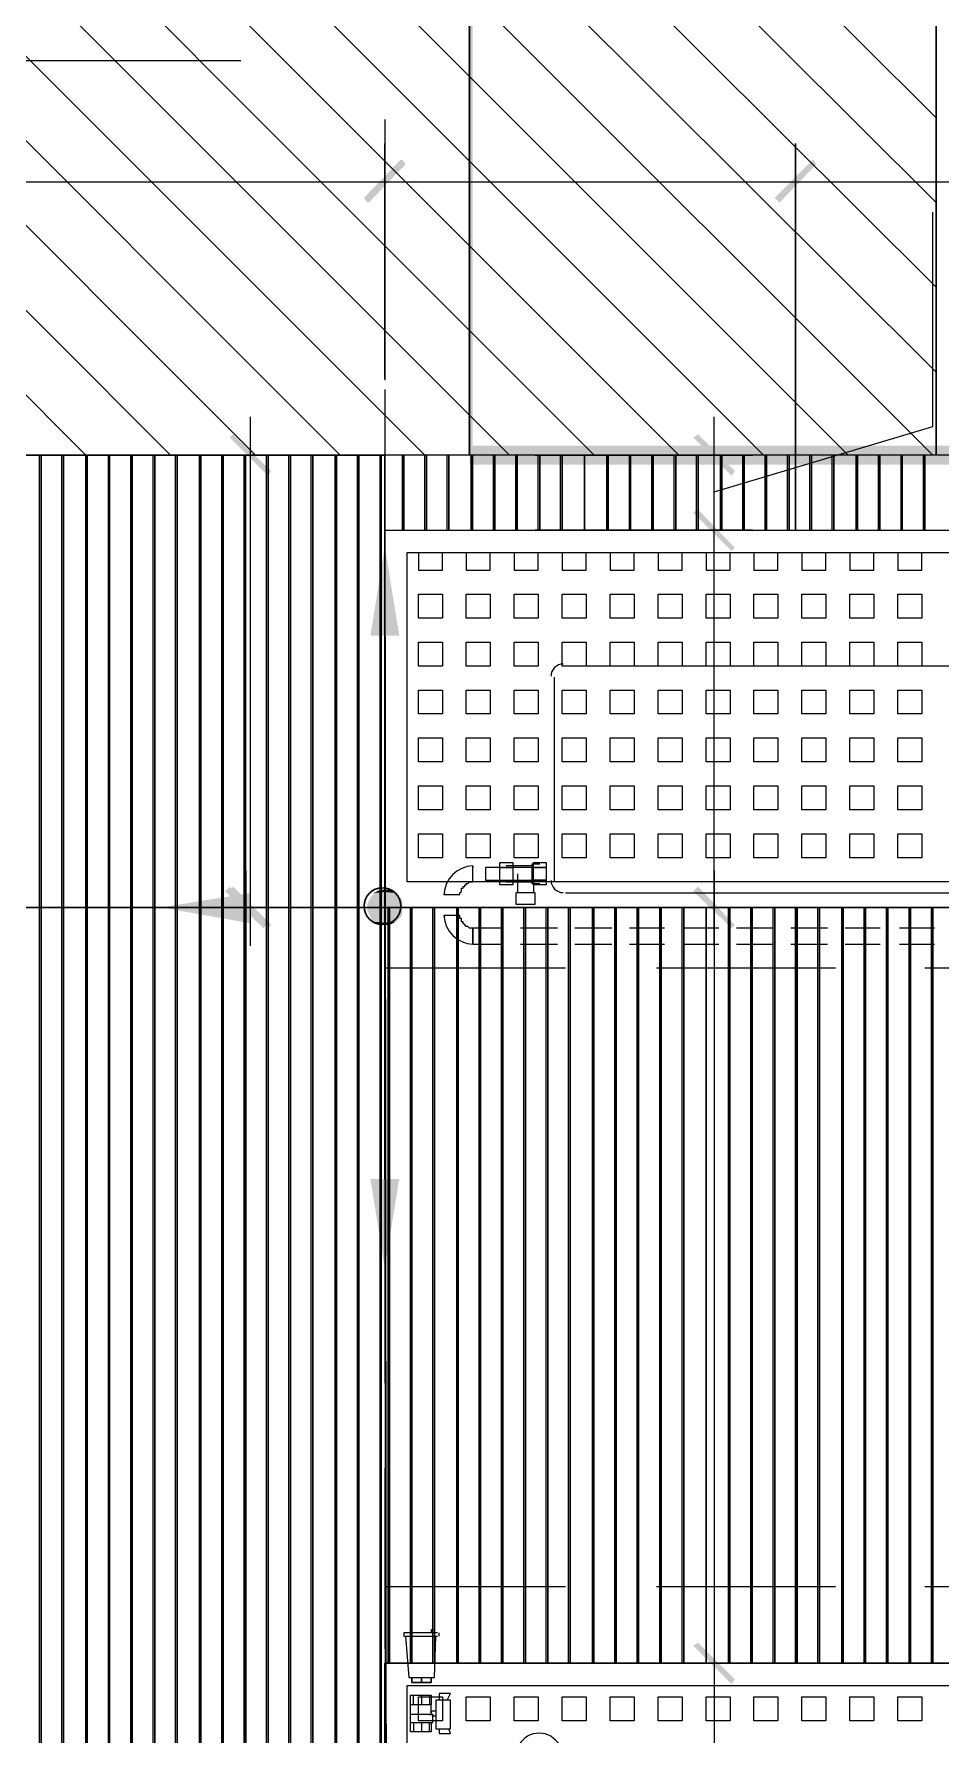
# Model space of a CAD drawing. Header units: millimetres. Extents: x -356862 to 418287, y 0 to 839748.
# Drawn here: x 320685 to 321886, y 778273 to 780526 of the extents above; entities that cross this region are included whole.
import ezdxf

# ---------------------------------------------------------------- set-up
doc = ezdxf.new("R2010")
doc.units = ezdxf.units.MM
doc.layers.add('PDF _Геометрия', color=7, linetype='Continuous', true_color=0xbababa)
doc.layers.add('PDF _Сплошная заливка', color=7, linetype='Continuous', true_color=0xf50000)

msp = doc.modelspace()

# ---------------------------------------------------------------- linework, layer by layer
at = {"layer": 'PDF _Геометрия', "color": 7, "lineweight": 5}
msp.add_lwpolyline([(320535.7203, 787449.5788), (320650.0348, 787449.5788), (320650.0348, 786490.607), (321149.6316, 786490.607), (321149.6316, 786869.5385), (321261.8292, 786869.5385), (321261.8292, 779968.3288), (320535.7203, 779968.3288)], close=True, dxfattribs=at)
at = {"layer": 'PDF _Геометрия', "color": 161, "lineweight": 9, "true_color": 0x7f9fff}
for points in [[(321261.8292, 786869.5385), (321879.9743, 786869.5385), (321879.9743, 783488.7925), (324136.6276, 783488.7925), (324136.6276, 782669.5385), (321879.9743, 782669.5385), (321879.9743, 779968.3288), (321261.8292, 779968.3288)], [(321149.6316, 779868.8328), (324250.9421, 779868.8328), (324250.9421, 779968.3288), (321149.6316, 779968.3288)]]:
    msp.add_lwpolyline(points, close=True, dxfattribs=at)
for points in [[(321651.3453, 779968.3288), (321261.8292, 780357.8449), (320535.7203, 781083.9538), (318960.7203, 782658.9538), (318848.5227, 782771.1514)], [(321763.5429, 779968.3288), (321261.8292, 780470.0425), (320535.7203, 781196.1514), (319062.3332, 782669.5385)], [(321875.7405, 779968.3288), (321261.8292, 780582.2401), (320535.7203, 781308.349), (319176.6477, 782669.5385)], [(321879.9743, 780078.4094), (321261.8292, 780694.4377), (320535.7203, 781420.5465), (319288.8453, 782669.5385)], [(321879.9743, 780190.607), (321261.8292, 780806.6353), (320535.7203, 781532.7441), (319401.0429, 782669.5385)], [(321879.9743, 780302.8046), (321261.8292, 780918.8328), (320535.7203, 781644.9417), (319513.2405, 782669.5385)], [(321879.9743, 780415.0022), (321261.8292, 781031.0304), (320535.7203, 781759.2562), (319625.438, 782669.5385)], [(321539.1477, 779968.3288), (321261.8292, 780245.6474), (320535.7203, 780971.7562), (318960.7203, 782546.7562), (318848.5227, 782658.9538)], [(321426.9501, 779968.3288), (321261.8292, 780133.4498), (320535.7203, 780859.5586), (318960.7203, 782434.5586), (318848.5227, 782546.7562)], [(321314.7526, 779968.3288), (321261.8292, 780021.2522), (320535.7203, 780747.3611), (318960.7203, 782322.3611), (318848.5227, 782434.5586)], [(321202.555, 779968.3288), (320535.7203, 780635.1635), (318960.7203, 782210.1635), (318848.5227, 782322.3611)], [(321090.3574, 779968.3288), (320535.7203, 780522.9659), (318960.7203, 782097.9659), (318848.5227, 782210.1635)], [(320978.1598, 779968.3288), (320535.7203, 780410.7683), (318960.7203, 781985.7683), (318848.5227, 782097.9659)], [(320865.9622, 779968.3288), (320535.7203, 780298.5707), (318960.7203, 781873.5707), (318848.5227, 781985.7683)], [(320753.7647, 779968.3288), (320535.7203, 780186.3732), (318960.7203, 781761.3732), (318848.5227, 781873.5707)]]:
    msp.add_lwpolyline(points, dxfattribs=at)
at = {"layer": 'PDF _Геометрия', "color": 7, "lineweight": 5}
for points in [[(324250.9421, 779968.3288), (321879.9743, 779968.3288), (321879.9743, 782669.5385), (324250.9421, 782669.5385)], [(321388.8453, 779288.7925), (321149.6316, 779288.7925)], [(321746.6074, 779288.7925), (321509.5106, 779288.7925)], [(322104.3695, 779288.7925), (321865.1558, 779288.7925)], [(321149.6316, 778469.5385), (321388.8453, 778469.5385)], [(321509.5106, 778469.5385), (321746.6074, 778469.5385)], [(321865.1558, 778469.5385), (322104.3695, 778469.5385)]]:
    msp.add_lwpolyline(points, dxfattribs=at)
at = {"layer": 'PDF _Геометрия', "color": 7, "lineweight": 18}
for points in [[(320470.0953, 780330.3248), (320518.7848, 780491.2119), (320959.1074, 780491.2119)], [(321149.6316, 780069.9417), (321149.6316, 780381.1312), (321149.6316, 780067.8248)], [(320243.5832, 780330.3248), (320698.7243, 780330.3248)], [(320599.2284, 780330.3248), (321198.3211, 780330.3248)], [(321098.8251, 780330.3248), (321744.4905, 780330.3248)], [(321642.8776, 780330.3248), (322288.5429, 780330.3248)], [(321585.7203, 779318.4296), (321585.7203, 779919.6393), (321875.7405, 780006.4336), (321875.7405, 780290.103)], [(320971.809, 779318.4296), (320971.809, 780019.1353)], [(321585.7203, 779818.0264), (321585.7203, 780019.1353)], [(321098.8251, 779968.3288), (320921.0026, 779968.3288)], [(321348.6235, 779968.3288), (321636.5268, 779968.3288)], [(320965.4582, 779417.9256), (320965.4582, 777017.3207)], [(321585.7203, 779417.9256), (321585.7203, 778319.2361)], [(320698.7243, 779369.2361), (321016.2647, 779369.2361)], [(321098.8251, 779369.2361), (320921.0026, 779369.2361)], [(321348.6235, 779369.2361), (321636.5268, 779369.2361), (321450.2364, 779369.2361)], [(321585.7203, 778418.732), (321585.7203, 777817.5224)], [(321393.0792, 778367.9256), (321537.0308, 778367.9256), (321494.6921, 778367.9256)]]:
    msp.add_lwpolyline(points, dxfattribs=at)
at = {"layer": 'PDF _Геометрия', "color": 7, "lineweight": 9}
for points in [[(321149.6316, 780412.8853), (321149.6316, 780173.6715)], [(321149.6316, 780055.1232), (321149.6316, 779815.9094)], [(321149.6316, 779697.3611), (321149.6316, 779460.2643)], [(321149.6316, 779339.599), (321149.6316, 779102.5022)], [(321149.6316, 778983.9538), (321149.6316, 778744.7401)], [(321149.6316, 778626.1917), (321149.6316, 778386.978)]]:
    msp.add_lwpolyline(points, dxfattribs=at)
at = {"layer": 'PDF _Геометрия', "color": 7, "lineweight": 18}
for points in [[(321693.684, 780381.1312), (321693.684, 779968.3288)], [(321636.5268, 779868.8328), (321348.6235, 779868.8328)]]:
    msp.add_lwpolyline(points, close=True, dxfattribs=at)
at = {"layer": 'PDF _Геометрия', "color": 150, "lineweight": 30, "true_color": 0x0080ff}
for points in [[(321149.6316, 779968.3288), (321153.8655, 775167.1191), (320654.2687, 775167.1191), (320650.0348, 779968.3288)], [(321149.6316, 779369.2361), (321153.8655, 775167.1191), (321748.7243, 775167.1191), (321748.7243, 775526.9982), (322053.563, 775526.9982), (322650.5388, 775526.9982), (322650.5388, 775886.8772), (322955.3776, 775886.8772), (323253.8655, 775886.8772), (323554.4703, 775886.8772), (323554.4703, 776248.8732), (323855.0751, 776248.8732), (324155.68, 776248.8732), (324255.1759, 776248.8732), (324255.1759, 779369.2361)], [(324250.9421, 778367.9256), (324250.9421, 777868.3288), (321149.6316, 777868.3288), (321149.6316, 778367.9256)]]:
    msp.add_lwpolyline(points, close=True, dxfattribs=at)
at = {"layer": 'PDF _Геометрия', "color": 254, "lineweight": 5, "true_color": 0xdcdcdc}
for points in [[(320692.3735, 775167.1191), (320692.3735, 779968.3288)], [(320722.0106, 775167.1191), (320722.0106, 779968.3288)], [(320755.8816, 775167.1191), (320755.8816, 779968.3288)], [(320785.5187, 775167.1191), (320785.5187, 779968.3288)], [(320813.0388, 775167.1191), (320813.0388, 779968.3288)], [(320842.6759, 775167.1191), (320842.6759, 779968.3288)], [(320872.313, 775167.1191), (320872.313, 779968.3288)], [(320906.184, 775167.1191), (320906.184, 779968.3288)], [(320935.8211, 775167.1191), (320935.8211, 779968.3288)], [(320965.4582, 775167.1191), (320965.4582, 779968.3288)], [(320992.9784, 775167.1191), (320992.9784, 779968.3288)], [(321022.6155, 775167.1191), (321022.6155, 779968.3288)], [(321052.2526, 775167.1191), (321052.2526, 779968.3288)], [(321086.1235, 775167.1191), (321086.1235, 779968.3288)], [(321115.7606, 775167.1191), (321115.7606, 779968.3288)], [(321145.3977, 775167.1191), (321145.3977, 779968.3288)], [(321172.9179, 779868.8328), (321172.9179, 779968.3288)], [(321202.555, 779868.8328), (321202.555, 779968.3288)], [(321232.1921, 779868.8328), (321232.1921, 779968.3288)], [(321266.063, 779868.8328), (321266.063, 779968.3288)], [(321295.7001, 779868.8328), (321295.7001, 779968.3288)], [(321325.3372, 779868.8328), (321325.3372, 779968.3288)], [(321352.8574, 779868.8328), (321352.8574, 779968.3288)], [(321382.4945, 779868.8328), (321382.4945, 779968.3288)], [(321414.2485, 779868.8328), (321414.2485, 779968.3288)], [(321446.0026, 779868.8328), (321446.0026, 779968.3288)], [(321475.6397, 779868.8328), (321475.6397, 779968.3288)], [(321503.1598, 779868.8328), (321503.1598, 779968.3288)], [(321532.7969, 779868.8328), (321532.7969, 779968.3288)], [(321562.434, 779868.8328), (321562.434, 779968.3288)], [(321596.305, 779868.8328), (321596.305, 779968.3288)], [(321625.9421, 779868.8328), (321625.9421, 779968.3288)], [(321655.5792, 779868.8328), (321655.5792, 779968.3288)], [(321683.0993, 779868.8328), (321683.0993, 779968.3288)], [(321712.7364, 779868.8328), (321712.7364, 779968.3288)], [(321742.3735, 779868.8328), (321742.3735, 779968.3288)], [(321776.2445, 779868.8328), (321776.2445, 779968.3288)], [(321805.8816, 779868.8328), (321805.8816, 779968.3288)], [(321835.5187, 779868.8328), (321835.5187, 779968.3288)], [(321863.0388, 779868.8328), (321863.0388, 779968.3288)], [(321153.8655, 778367.9256), (321153.8655, 779369.2361)], [(321183.5026, 778367.9256), (321183.5026, 779369.2361)], [(321213.1397, 778367.9256), (321213.1397, 779369.2361)], [(321247.0106, 778367.9256), (321247.0106, 779369.2361)], [(321276.6477, 778367.9256), (321276.6477, 779369.2361)], [(321306.2848, 778367.9256), (321306.2848, 779369.2361)], [(321333.805, 778367.9256), (321333.805, 779369.2361)], [(321363.4421, 778367.9256), (321363.4421, 779369.2361)], [(321393.0792, 778367.9256), (321393.0792, 779369.2361)], [(321426.9501, 778367.9256), (321426.9501, 779369.2361)], [(321456.5872, 778367.9256), (321456.5872, 779369.2361)], [(321486.2243, 778367.9256), (321486.2243, 779369.2361)], [(321513.7445, 778367.9256), (321513.7445, 779369.2361)], [(321543.3816, 778367.9256), (321543.3816, 779369.2361)], [(321575.1356, 778367.9256), (321575.1356, 779369.2361)], [(321606.8897, 778367.9256), (321606.8897, 779369.2361)], [(321636.5268, 778367.9256), (321636.5268, 779369.2361)], [(321664.0469, 778367.9256), (321664.0469, 779369.2361)], [(321693.684, 778367.9256), (321693.684, 779369.2361)], [(321723.3211, 778367.9256), (321723.3211, 779369.2361)], [(321757.1921, 778367.9256), (321757.1921, 779369.2361)], [(321786.8292, 778367.9256), (321786.8292, 779369.2361)], [(321816.4663, 778367.9256), (321816.4663, 779369.2361)], [(321843.9864, 778367.9256), (321843.9864, 779369.2361)], [(321873.6235, 778367.9256), (321873.6235, 779369.2361)]]:
    msp.add_lwpolyline(points, dxfattribs=at)
for points in [[(320694.4905, 779968.3288), (320694.4905, 775167.1191)], [(320724.1276, 779968.3288), (320724.1276, 775167.1191)], [(320753.7647, 779968.3288), (320753.7647, 775167.1191)], [(320783.4018, 779968.3288), (320783.4018, 775167.1191)], [(320815.1558, 779968.3288), (320815.1558, 775167.1191)], [(320844.7929, 779968.3288), (320844.7929, 775167.1191)], [(320874.43, 779968.3288), (320874.43, 775167.1191)], [(320904.0671, 779968.3288), (320904.0671, 775167.1191)], [(320933.7042, 779968.3288), (320933.7042, 775167.1191)], [(320963.3413, 779968.3288), (320963.3413, 775167.1191)], [(320995.0953, 779968.3288), (320995.0953, 775167.1191)], [(321024.7324, 779968.3288), (321024.7324, 775167.1191)], [(321054.3695, 779968.3288), (321054.3695, 775167.1191)], [(321084.0066, 779968.3288), (321084.0066, 775167.1191)], [(321113.6437, 779968.3288), (321113.6437, 775167.1191)], [(321143.2808, 779968.3288), (321143.2808, 775167.1191)], [(321175.0348, 779968.3288), (321175.0348, 779868.8328)], [(321204.6719, 779968.3288), (321204.6719, 779868.8328)], [(321234.309, 779968.3288), (321234.309, 779868.8328)], [(321263.9461, 779968.3288), (321263.9461, 779868.8328)], [(321293.5832, 779968.3288), (321293.5832, 779868.8328)], [(321323.2203, 779968.3288), (321323.2203, 779868.8328)], [(321354.9743, 779968.3288), (321354.9743, 779868.8328)], [(321384.6114, 779968.3288), (321384.6114, 779868.8328)], [(321414.2485, 779968.3288), (321414.2485, 779868.8328)], [(321443.8856, 779968.3288), (321443.8856, 779868.8328)], [(321473.5227, 779968.3288), (321473.5227, 779868.8328)], [(321505.2768, 779968.3288), (321505.2768, 779868.8328)], [(321534.9138, 779968.3288), (321534.9138, 779868.8328)], [(321564.5509, 779968.3288), (321564.5509, 779868.8328)], [(321594.188, 779968.3288), (321594.188, 779868.8328)], [(321623.8251, 779968.3288), (321623.8251, 779868.8328)], [(321653.4622, 779968.3288), (321653.4622, 779868.8328)], [(321685.2163, 779968.3288), (321685.2163, 779868.8328)], [(321714.8534, 779968.3288), (321714.8534, 779868.8328)], [(321744.4905, 779968.3288), (321744.4905, 779868.8328)], [(321774.1276, 779968.3288), (321774.1276, 779868.8328)], [(321803.7647, 779968.3288), (321803.7647, 779868.8328)], [(321833.4018, 779968.3288), (321833.4018, 779868.8328)], [(321865.1558, 779968.3288), (321865.1558, 779868.8328)], [(321155.9824, 779369.2361), (321155.9824, 778367.9256)], [(321185.6195, 779369.2361), (321185.6195, 778367.9256)], [(321215.2566, 779369.2361), (321215.2566, 778367.9256)], [(321244.8937, 779369.2361), (321244.8937, 778367.9256)], [(321274.5308, 779369.2361), (321274.5308, 778367.9256)], [(321304.1679, 779369.2361), (321304.1679, 778367.9256)], [(321335.9219, 779369.2361), (321335.9219, 778367.9256)], [(321365.559, 779369.2361), (321365.559, 778367.9256)], [(321395.1961, 779369.2361), (321395.1961, 778367.9256)], [(321424.8332, 779369.2361), (321424.8332, 778367.9256)], [(321454.4703, 779369.2361), (321454.4703, 778367.9256)], [(321484.1074, 779369.2361), (321484.1074, 778367.9256)], [(321515.8614, 779369.2361), (321515.8614, 778367.9256)], [(321545.4985, 779369.2361), (321545.4985, 778367.9256)], [(321575.1356, 779369.2361), (321575.1356, 778367.9256)], [(321604.7727, 779369.2361), (321604.7727, 778367.9256)], [(321634.4098, 779369.2361), (321634.4098, 778367.9256)], [(321666.1638, 779369.2361), (321666.1638, 778367.9256)], [(321695.8009, 779369.2361), (321695.8009, 778367.9256)], [(321725.438, 779369.2361), (321725.438, 778367.9256)], [(321755.0751, 779369.2361), (321755.0751, 778367.9256)], [(321784.7122, 779369.2361), (321784.7122, 778367.9256)], [(321814.3493, 779369.2361), (321814.3493, 778367.9256)], [(321846.1034, 779369.2361), (321846.1034, 778367.9256)], [(321875.7405, 779369.2361), (321875.7405, 778367.9256)]]:
    msp.add_lwpolyline(points, close=True, dxfattribs=at)
at = {"layer": 'PDF _Геометрия', "color": 150, "lineweight": 30, "true_color": 0x0080ff}
for points in [[(321149.6316, 779868.8328), (321149.6316, 779968.3288)], [(321693.684, 779868.8328), (321693.684, 779968.3288)], [(320652.1518, 779369.2361), (321151.7485, 779369.2361)], [(321693.684, 778367.9256), (321693.684, 779369.2361)], [(321149.6316, 777868.3288), (321149.6316, 778367.9256)]]:
    msp.add_lwpolyline(points, dxfattribs=at)
at = {"layer": 'PDF _Геометрия', "color": 6, "lineweight": 9}
for points in [[(321149.6316, 779868.8328), (324250.9421, 779868.8328), (324250.9421, 779369.2361), (321149.6316, 779369.2361)], [(321179.2687, 779839.1957), (324219.188, 779839.1957), (324219.188, 779403.107), (321179.2687, 779403.107)], [(321149.6316, 778367.9256), (324250.9421, 778367.9256), (324250.9421, 777868.3288), (321149.6316, 777868.3288)], [(321179.2687, 778338.2885), (324219.188, 778338.2885), (324219.188, 777897.9659), (321179.2687, 777897.9659)]]:
    msp.add_lwpolyline(points, close=True, dxfattribs=at)
at = {"layer": 'PDF _Геометрия', "color": 6, "lineweight": 5}
for points in [[(321194.0872, 779839.1957), (321194.0872, 779815.9094), (321225.8413, 779815.9094), (321225.8413, 779839.1957)], [(321257.5953, 779839.1957), (321257.5953, 779815.9094), (321289.3493, 779815.9094), (321289.3493, 779839.1957)], [(321321.1034, 779839.1957), (321321.1034, 779815.9094), (321352.8574, 779815.9094), (321352.8574, 779839.1957)], [(321384.6114, 779839.1957), (321384.6114, 779815.9094), (321416.3655, 779815.9094), (321416.3655, 779839.1957)], [(321448.1195, 779839.1957), (321448.1195, 779815.9094), (321479.8735, 779815.9094), (321479.8735, 779839.1957)], [(321511.6276, 779839.1957), (321511.6276, 779815.9094), (321543.3816, 779815.9094), (321543.3816, 779839.1957)], [(321575.1356, 779839.1957), (321575.1356, 779815.9094), (321606.8897, 779815.9094), (321606.8897, 779839.1957)], [(321638.6437, 779839.1957), (321638.6437, 779815.9094), (321670.3977, 779815.9094), (321670.3977, 779839.1957)], [(321702.1518, 779839.1957), (321702.1518, 779815.9094), (321733.9058, 779815.9094), (321733.9058, 779839.1957)], [(321765.6598, 779839.1957), (321765.6598, 779815.9094), (321797.4138, 779815.9094), (321797.4138, 779839.1957)], [(321829.1679, 779839.1957), (321829.1679, 779815.9094), (321860.9219, 779815.9094), (321860.9219, 779839.1957)]]:
    msp.add_lwpolyline(points, dxfattribs=at)
for points in [[(321225.8413, 779784.1554), (321225.8413, 779752.4014), (321194.0872, 779752.4014), (321194.0872, 779784.1554)], [(321289.3493, 779784.1554), (321289.3493, 779752.4014), (321257.5953, 779752.4014), (321257.5953, 779784.1554)], [(321352.8574, 779784.1554), (321352.8574, 779752.4014), (321321.1034, 779752.4014), (321321.1034, 779784.1554)], [(321416.3655, 779784.1554), (321416.3655, 779752.4014), (321384.6114, 779752.4014), (321384.6114, 779784.1554)], [(321479.8735, 779784.1554), (321479.8735, 779752.4014), (321448.1195, 779752.4014), (321448.1195, 779784.1554)], [(321543.3816, 779784.1554), (321543.3816, 779752.4014), (321511.6276, 779752.4014), (321511.6276, 779784.1554)], [(321606.8897, 779784.1554), (321606.8897, 779752.4014), (321575.1356, 779752.4014), (321575.1356, 779784.1554)], [(321670.3977, 779784.1554), (321670.3977, 779752.4014), (321638.6437, 779752.4014), (321638.6437, 779784.1554)], [(321733.9058, 779784.1554), (321733.9058, 779752.4014), (321702.1518, 779752.4014), (321702.1518, 779784.1554)], [(321797.4138, 779784.1554), (321797.4138, 779752.4014), (321765.6598, 779752.4014), (321765.6598, 779784.1554)], [(321860.9219, 779784.1554), (321860.9219, 779752.4014), (321829.1679, 779752.4014), (321829.1679, 779784.1554)], [(321225.8413, 779720.6474), (321225.8413, 779688.8933), (321194.0872, 779688.8933), (321194.0872, 779720.6474)], [(321289.3493, 779720.6474), (321289.3493, 779688.8933), (321257.5953, 779688.8933), (321257.5953, 779720.6474)], [(321352.8574, 779720.6474), (321352.8574, 779688.8933), (321321.1034, 779688.8933), (321321.1034, 779720.6474)], [(321416.3655, 779720.6474), (321416.3655, 779688.8933), (321384.6114, 779688.8933), (321384.6114, 779720.6474)], [(321479.8735, 779720.6474), (321479.8735, 779688.8933), (321448.1195, 779688.8933), (321448.1195, 779720.6474)], [(321543.3816, 779720.6474), (321543.3816, 779688.8933), (321511.6276, 779688.8933), (321511.6276, 779720.6474)], [(321606.8897, 779720.6474), (321606.8897, 779688.8933), (321575.1356, 779688.8933), (321575.1356, 779720.6474)], [(321670.3977, 779720.6474), (321670.3977, 779688.8933), (321638.6437, 779688.8933), (321638.6437, 779720.6474)], [(321733.9058, 779720.6474), (321733.9058, 779688.8933), (321702.1518, 779688.8933), (321702.1518, 779720.6474)], [(321797.4138, 779720.6474), (321797.4138, 779688.8933), (321765.6598, 779688.8933), (321765.6598, 779720.6474)], [(321860.9219, 779720.6474), (321860.9219, 779688.8933), (321829.1679, 779688.8933), (321829.1679, 779720.6474)], [(321225.8413, 779657.1393), (321225.8413, 779625.3853), (321194.0872, 779625.3853), (321194.0872, 779657.1393)], [(321289.3493, 779657.1393), (321289.3493, 779625.3853), (321257.5953, 779625.3853), (321257.5953, 779657.1393)], [(321352.8574, 779657.1393), (321352.8574, 779625.3853), (321321.1034, 779625.3853), (321321.1034, 779657.1393)], [(321416.3655, 779657.1393), (321416.3655, 779625.3853), (321384.6114, 779625.3853), (321384.6114, 779657.1393)], [(321479.8735, 779657.1393), (321479.8735, 779625.3853), (321448.1195, 779625.3853), (321448.1195, 779657.1393)], [(321543.3816, 779657.1393), (321543.3816, 779625.3853), (321511.6276, 779625.3853), (321511.6276, 779657.1393)], [(321606.8897, 779657.1393), (321606.8897, 779625.3853), (321575.1356, 779625.3853), (321575.1356, 779657.1393)], [(321670.3977, 779657.1393), (321670.3977, 779625.3853), (321638.6437, 779625.3853), (321638.6437, 779657.1393)], [(321733.9058, 779657.1393), (321733.9058, 779625.3853), (321702.1518, 779625.3853), (321702.1518, 779657.1393)], [(321797.4138, 779657.1393), (321797.4138, 779625.3853), (321765.6598, 779625.3853), (321765.6598, 779657.1393)], [(321860.9219, 779657.1393), (321860.9219, 779625.3853), (321829.1679, 779625.3853), (321829.1679, 779657.1393)], [(321225.8413, 779593.6312), (321225.8413, 779561.8772), (321194.0872, 779561.8772), (321194.0872, 779593.6312)], [(321289.3493, 779593.6312), (321289.3493, 779561.8772), (321257.5953, 779561.8772), (321257.5953, 779593.6312)], [(321352.8574, 779593.6312), (321352.8574, 779561.8772), (321321.1034, 779561.8772), (321321.1034, 779593.6312)], [(321416.3655, 779593.6312), (321416.3655, 779561.8772), (321384.6114, 779561.8772), (321384.6114, 779593.6312)], [(321479.8735, 779593.6312), (321479.8735, 779561.8772), (321448.1195, 779561.8772), (321448.1195, 779593.6312)], [(321543.3816, 779593.6312), (321543.3816, 779561.8772), (321511.6276, 779561.8772), (321511.6276, 779593.6312)], [(321606.8897, 779593.6312), (321606.8897, 779561.8772), (321575.1356, 779561.8772), (321575.1356, 779593.6312)], [(321670.3977, 779593.6312), (321670.3977, 779561.8772), (321638.6437, 779561.8772), (321638.6437, 779593.6312)], [(321733.9058, 779593.6312), (321733.9058, 779561.8772), (321702.1518, 779561.8772), (321702.1518, 779593.6312)], [(321797.4138, 779593.6312), (321797.4138, 779561.8772), (321765.6598, 779561.8772), (321765.6598, 779593.6312)], [(321860.9219, 779593.6312), (321860.9219, 779561.8772), (321829.1679, 779561.8772), (321829.1679, 779593.6312)], [(321225.8413, 779530.1232), (321225.8413, 779498.3691), (321194.0872, 779498.3691), (321194.0872, 779530.1232)], [(321289.3493, 779530.1232), (321289.3493, 779498.3691), (321257.5953, 779498.3691), (321257.5953, 779530.1232)], [(321352.8574, 779530.1232), (321352.8574, 779498.3691), (321321.1034, 779498.3691), (321321.1034, 779530.1232)], [(321416.3655, 779530.1232), (321416.3655, 779498.3691), (321384.6114, 779498.3691), (321384.6114, 779530.1232)], [(321479.8735, 779530.1232), (321479.8735, 779498.3691), (321448.1195, 779498.3691), (321448.1195, 779530.1232)], [(321543.3816, 779530.1232), (321543.3816, 779498.3691), (321511.6276, 779498.3691), (321511.6276, 779530.1232)], [(321606.8897, 779530.1232), (321606.8897, 779498.3691), (321575.1356, 779498.3691), (321575.1356, 779530.1232)], [(321670.3977, 779530.1232), (321670.3977, 779498.3691), (321638.6437, 779498.3691), (321638.6437, 779530.1232)], [(321733.9058, 779530.1232), (321733.9058, 779498.3691), (321702.1518, 779498.3691), (321702.1518, 779530.1232)], [(321797.4138, 779530.1232), (321797.4138, 779498.3691), (321765.6598, 779498.3691), (321765.6598, 779530.1232)], [(321860.9219, 779530.1232), (321860.9219, 779498.3691), (321829.1679, 779498.3691), (321829.1679, 779530.1232)], [(321225.8413, 779466.6151), (321225.8413, 779434.8611), (321194.0872, 779434.8611), (321194.0872, 779466.6151)], [(321289.3493, 779466.6151), (321289.3493, 779434.8611), (321257.5953, 779434.8611), (321257.5953, 779466.6151)], [(321352.8574, 779466.6151), (321352.8574, 779434.8611), (321321.1034, 779434.8611), (321321.1034, 779466.6151)], [(321416.3655, 779466.6151), (321416.3655, 779434.8611), (321384.6114, 779434.8611), (321384.6114, 779466.6151)], [(321479.8735, 779466.6151), (321479.8735, 779434.8611), (321448.1195, 779434.8611), (321448.1195, 779466.6151)], [(321543.3816, 779466.6151), (321543.3816, 779434.8611), (321511.6276, 779434.8611), (321511.6276, 779466.6151)], [(321606.8897, 779466.6151), (321606.8897, 779434.8611), (321575.1356, 779434.8611), (321575.1356, 779466.6151)], [(321670.3977, 779466.6151), (321670.3977, 779434.8611), (321638.6437, 779434.8611), (321638.6437, 779466.6151)], [(321733.9058, 779466.6151), (321733.9058, 779434.8611), (321702.1518, 779434.8611), (321702.1518, 779466.6151)], [(321797.4138, 779466.6151), (321797.4138, 779434.8611), (321765.6598, 779434.8611), (321765.6598, 779466.6151)], [(321860.9219, 779466.6151), (321860.9219, 779434.8611), (321829.1679, 779434.8611), (321829.1679, 779466.6151)], [(321225.8413, 778323.4699), (321225.8413, 778291.7159), (321194.0872, 778291.7159), (321194.0872, 778323.4699)], [(321289.3493, 778323.4699), (321289.3493, 778291.7159), (321257.5953, 778291.7159), (321257.5953, 778323.4699)], [(321352.8574, 778323.4699), (321352.8574, 778291.7159), (321321.1034, 778291.7159), (321321.1034, 778323.4699)], [(321416.3655, 778323.4699), (321416.3655, 778291.7159), (321384.6114, 778291.7159), (321384.6114, 778323.4699)], [(321479.8735, 778323.4699), (321479.8735, 778291.7159), (321448.1195, 778291.7159), (321448.1195, 778323.4699)], [(321543.3816, 778323.4699), (321543.3816, 778291.7159), (321511.6276, 778291.7159), (321511.6276, 778323.4699)], [(321606.8897, 778323.4699), (321606.8897, 778291.7159), (321575.1356, 778291.7159), (321575.1356, 778323.4699)], [(321670.3977, 778323.4699), (321670.3977, 778291.7159), (321638.6437, 778291.7159), (321638.6437, 778323.4699)], [(321733.9058, 778323.4699), (321733.9058, 778291.7159), (321702.1518, 778291.7159), (321702.1518, 778323.4699)], [(321797.4138, 778323.4699), (321797.4138, 778291.7159), (321765.6598, 778291.7159), (321765.6598, 778323.4699)], [(321860.9219, 778323.4699), (321860.9219, 778291.7159), (321829.1679, 778291.7159), (321829.1679, 778323.4699)]]:
    msp.add_lwpolyline(points, close=True, dxfattribs=at)
at = {"layer": 'PDF _Геометрия', "color": 1, "lineweight": 30, "true_color": 0xfa0000}
msp.add_lwpolyline([(321149.6316, 779729.1151), (321149.6316, 779369.2361), (320971.809, 779369.2361), (321149.6316, 779369.2361), (321149.6316, 779009.357)], dxfattribs=at)
at = {"layer": 'PDF _Геометрия', "lineweight": 5}
for points in [[(322659.0066, 779688.8933), (321388.8453, 779688.8933)], [(321374.0268, 779674.0748), (321374.0268, 779403.107)], [(321388.8453, 779388.2885), (322659.0066, 779388.2885)]]:
    msp.add_lwpolyline(points, dxfattribs=at)
at = {"layer": 'PDF _Геометрия', "color": 1, "lineweight": 5}
for points in [[(321230.0751, 779386.1715), (321227.9582, 779386.1715), (321249.1276, 779386.1715), (321249.1276, 779388.2885), (321251.2445, 779390.4054), (321251.2445, 779392.5224), (321251.2445, 779394.6393), (321253.3614, 779394.6393), (321253.3614, 779396.7562), (321255.4784, 779396.7562), (321255.4784, 779398.8732), (321257.5953, 779398.8732), (321257.5953, 779400.9901), (321259.7122, 779400.9901), (321261.8292, 779403.107), (321263.9461, 779403.107), (321266.063, 779403.107), (321266.063, 779424.2764), (321266.063, 779422.1594)], [(321346.5066, 779422.1594), (321363.4421, 779422.1594), (321282.9985, 779422.1594), (321282.9985, 779413.6917), (321282.9985, 779405.224), (321363.4421, 779405.224), (321346.5066, 779405.224), (321346.5066, 779388.2885)], [(321302.0509, 779422.1594), (321318.9864, 779422.1594)], [(321344.3897, 779424.2764), (321310.5187, 779424.2764)], [(321354.9743, 779426.3933), (321344.3897, 779426.3933), (321344.3897, 779413.6917), (321344.3897, 779400.9901), (321354.9743, 779400.9901)], [(321302.0509, 779405.224), (321318.9864, 779405.224)], [(321310.5187, 779403.107), (321344.3897, 779403.107)], [(321325.3372, 779413.6917), (321325.3372, 779388.2885)], [(321249.1276, 779386.1715), (321249.1276, 779386.1715)]]:
    msp.add_lwpolyline(points, dxfattribs=at)
for points in [[(321318.9864, 779398.8732), (321302.0509, 779398.8732), (321302.0509, 779405.224), (321302.0509, 779422.1594), (321302.0509, 779428.5103), (321318.9864, 779428.5103), (321318.9864, 779422.1594), (321318.9864, 779405.224)], [(321363.4421, 779428.5103), (321363.4421, 779422.1594), (321363.4421, 779405.224), (321363.4421, 779398.8732), (321346.5066, 779398.8732), (321346.5066, 779405.224), (321346.5066, 779422.1594), (321346.5066, 779428.5103)], [(321323.2203, 779388.2885), (321323.2203, 779373.4699), (321348.6235, 779373.4699), (321348.6235, 779388.2885)]]:
    msp.add_lwpolyline(points, close=True, dxfattribs=at)
msp.add_lwpolyline([(321227.9582, 779358.6514, 0.389933919), (321266.063, 779320.5465), (321266.063, 779341.7159), (321263.9461, 779341.7159), (321261.8292, 779341.7159), (321259.7122, 779343.8328), (321257.5953, 779343.8328), (321255.4784, 779345.9498), (321253.3614, 779348.0667), (321253.3614, 779350.1836), (321251.2445, 779350.1836), (321251.2445, 779352.3006), (321251.2445, 779354.4175), (321249.1276, 779354.4175), (321249.1276, 779356.5344), (321249.1276, 779358.6514), (321227.9582, 779358.6514), (321230.0751, 779358.6514)], format="xyb", dxfattribs=at)
at = {"layer": 'PDF _Геометрия', "color": 252, "lineweight": 5, "true_color": 0x989898}
for points in [[(321306.2848, 779341.7159), (321266.063, 779341.7159), (321266.063, 779331.1312), (321266.063, 779320.5465), (321306.2848, 779320.5465)], [(321378.2606, 779341.7159), (321329.5711, 779341.7159)], [(321450.2364, 779341.7159), (321401.5469, 779341.7159)], [(321520.0953, 779341.7159), (321473.5227, 779341.7159)], [(321592.0711, 779341.7159), (321545.4985, 779341.7159)], [(321664.0469, 779341.7159), (321615.3574, 779341.7159)], [(321736.0227, 779341.7159), (321687.3332, 779341.7159)], [(321805.8816, 779341.7159), (321759.309, 779341.7159)], [(321877.8574, 779341.7159), (321831.2848, 779341.7159)], [(321329.5711, 779320.5465), (321378.2606, 779320.5465)], [(321401.5469, 779320.5465), (321450.2364, 779320.5465)], [(321473.5227, 779320.5465), (321520.0953, 779320.5465)], [(321545.4985, 779320.5465), (321592.0711, 779320.5465)], [(321615.3574, 779320.5465), (321664.0469, 779320.5465)], [(321687.3332, 779320.5465), (321736.0227, 779320.5465)], [(321759.309, 779320.5465), (321805.8816, 779320.5465)], [(321831.2848, 779320.5465), (321877.8574, 779320.5465)]]:
    msp.add_lwpolyline(points, dxfattribs=at)
at = {"layer": 'PDF _Геометрия', "color": 5, "lineweight": 5}
for points in [[(321219.4905, 778408.1474), (321198.3211, 778408.1474), (321175.0348, 778408.1474), (321175.0348, 778403.9135), (321198.3211, 778403.9135), (321219.4905, 778403.9135)], [(321177.1518, 778403.9135), (321181.3856, 778348.8732), (321198.3211, 778348.8732), (321215.2566, 778348.8732), (321217.3735, 778403.9135)], [(321211.0227, 778412.3812), (321215.2566, 778412.3812), (321211.0227, 778412.3812), (321211.0227, 778408.1474)], [(321215.2566, 778408.1474), (321215.2566, 778412.3812)], [(321221.6074, 778403.9135), (321221.6074, 778408.1474)], [(321211.0227, 778289.599), (321211.0227, 778276.8974), (321208.9058, 778276.8974), (321198.3211, 778276.8974), (321187.7364, 778276.8974), (321183.5026, 778276.8974), (321183.5026, 778289.599), (321183.5026, 778300.1836), (321183.5026, 778312.8853), (321183.5026, 778325.5869), (321187.7364, 778325.5869), (321198.3211, 778325.5869), (321208.9058, 778325.5869), (321211.0227, 778325.5869), (321211.0227, 778312.8853), (321208.9058, 778312.8853), (321198.3211, 778312.8853), (321187.7364, 778312.8853), (321183.5026, 778312.8853)], [(321187.7364, 778312.8853), (321187.7364, 778325.5869)], [(321198.3211, 778325.5869), (321198.3211, 778312.8853)], [(321208.9058, 778325.5869), (321208.9058, 778312.8853)], [(321211.0227, 778300.1836), (321213.1397, 778300.1836), (321213.1397, 778298.0667), (321213.1397, 778300.1836), (321211.0227, 778300.1836), (321211.0227, 778302.3006), (321211.0227, 778304.4175), (321211.0227, 778312.8853)], [(321232.1921, 778319.2361), (321236.4259, 778327.7038), (321221.6074, 778327.7038), (321221.6074, 778319.2361)], [(321208.9058, 778300.1836), (321213.1397, 778300.1836), (321198.3211, 778300.1836), (321183.5026, 778300.1836)], [(321183.5026, 778289.599), (321198.3211, 778289.599), (321213.1397, 778289.599), (321213.1397, 778298.0667), (321217.3735, 778298.0667)], [(321187.7364, 778289.599), (321187.7364, 778276.8974)], [(321198.3211, 778289.599), (321198.3211, 778276.8974)], [(321208.9058, 778276.8974), (321208.9058, 778289.599)], [(321217.3735, 778304.4175), (321211.0227, 778304.4175), (321211.0227, 778302.3006)], [(321211.0227, 778300.1836), (321211.0227, 778300.1836)], [(321211.0227, 778300.1836), (321211.0227, 778300.1836)], [(321213.1397, 778300.1836), (321213.1397, 778300.1836)], [(321221.6074, 778281.1312), (321221.6074, 778274.7804), (321236.4259, 778274.7804), (321234.309, 778281.1312)]]:
    msp.add_lwpolyline(points, dxfattribs=at)
for points in [[(321185.6195, 778342.5224), (321198.3211, 778342.5224), (321211.0227, 778342.5224), (321211.0227, 778348.8732), (321211.0227, 778342.5224), (321198.3211, 778342.5224), (321185.6195, 778342.5224), (321185.6195, 778348.8732)], [(321198.3211, 778342.5224), (321198.3211, 778348.8732)], [(321217.3735, 778281.1312), (321236.4259, 778281.1312), (321236.4259, 778319.2361), (321217.3735, 778319.2361)]]:
    msp.add_lwpolyline(points, close=True, dxfattribs=at)
msp.add_lwpolyline([(321384.6793, 778244.5737, 1.0000001), (321323.2881, 778244.5737, 1.0000001)], format="xyb", close=True, dxfattribs=at)
at = {"layer": 'PDF _Геометрия', "color": 1, "lineweight": 30, "true_color": 0xfa0000}
msp.add_circle((321146.5165, 779370.8286), 24.3461, dxfattribs=at)
msp.add_circle((321146.5165, 779370.8286), 24.3461, dxfattribs=at)
at = {"layer": 'PDF _Геометрия', "lineweight": 5}
for centre, start, end in [((321385.7399, 779675.6803), 89.9999572, 180.0000428), ((321385.7399, 779404.7006), 179.9999572, 269.9999572)]:
    msp.add_arc(centre, 15.877, start, end, dxfattribs=at)
at = {"layer": 'PDF _Геометрия', "color": 1, "lineweight": 5}
msp.add_arc((321267.7263, 779384.5082), 39.8029, 92.3950055, 177.6049945, dxfattribs=at)
at = {"layer": 'PDF _Сплошная заливка', "color": 161, "true_color": 0x7f9fff, "transparency": 33554559}
for points in [[(321259.7122, 779968.3288), (321266.063, 779968.3288), (321259.7122, 787041.0103)], [(321266.063, 779968.3288), (321259.7122, 787041.0103), (321266.063, 787041.0103)]]:
    msp.add_solid(points, dxfattribs=at)
at = {"layer": 'PDF _Сплошная заливка', "color": 7, "transparency": 33554559}
for points in [[(321122.1114, 780309.1554), (321126.3453, 780302.8046), (321170.8009, 780359.9619)], [(321172.9179, 780359.9619), (321128.4622, 780302.8046), (321122.1114, 780309.1554)], [(321126.3453, 780302.8046), (321170.8009, 780359.9619), (321177.1518, 780353.6111)], [(321177.1518, 780353.6111), (321172.9179, 780359.9619), (321128.4622, 780302.8046)], [(321666.1638, 780309.1554), (321672.5147, 780302.8046), (321716.9703, 780359.9619)], [(321716.9703, 780359.9619), (321672.5147, 780302.8046), (321666.1638, 780309.1554)], [(321672.5147, 780302.8046), (321716.9703, 780359.9619), (321721.2042, 780353.6111)], [(321721.2042, 780353.6111), (321716.9703, 780359.9619), (321672.5147, 780302.8046)], [(320999.3292, 779947.1594), (320944.2888, 779991.6151), (320948.5227, 779995.849)], [(320995.0953, 779940.8086), (320999.3292, 779947.1594), (320944.2888, 779991.6151)], [(321613.2405, 779947.1594), (321558.2001, 779991.6151), (321564.5509, 779995.849)], [(321609.0066, 779940.8086), (321613.2405, 779947.1594), (321558.2001, 779991.6151)], [(321613.2405, 779845.5465), (321558.2001, 779892.1191), (321564.5509, 779896.353)], [(321564.5509, 779896.353), (321558.2001, 779892.1191), (321613.2405, 779845.5465)], [(321609.0066, 779841.3127), (321613.2405, 779845.5465), (321558.2001, 779892.1191)], [(321558.2001, 779892.1191), (321613.2405, 779845.5465), (321609.0066, 779841.3127)], [(320992.9784, 779345.9498), (320937.938, 779390.4054), (320944.2888, 779396.7562)], [(320948.5227, 779396.7562), (320944.2888, 779390.4054), (320999.3292, 779345.9498)], [(321564.5509, 779396.7562), (321558.2001, 779390.4054), (321613.2405, 779345.9498)], [(321613.2405, 779345.9498), (321558.2001, 779390.4054), (321564.5509, 779396.7562)], [(320988.7445, 779341.7159), (320992.9784, 779345.9498), (320937.938, 779390.4054)], [(320944.2888, 779390.4054), (320999.3292, 779345.9498), (320995.0953, 779341.7159)], [(321558.2001, 779390.4054), (321613.2405, 779345.9498), (321609.0066, 779341.7159)], [(321609.0066, 779341.7159), (321613.2405, 779345.9498), (321558.2001, 779390.4054)], [(321564.5509, 778395.4457), (321558.2001, 778391.2119), (321613.2405, 778346.7562)], [(321613.2405, 778346.7562), (321558.2001, 778391.2119), (321564.5509, 778395.4457)], [(321558.2001, 778391.2119), (321613.2405, 778346.7562), (321609.0066, 778340.4054)], [(321609.0066, 778340.4054), (321613.2405, 778346.7562), (321558.2001, 778391.2119)]]:
    msp.add_solid(points, dxfattribs=at)
at = {"layer": 'PDF _Сплошная заливка', "color": 5, "transparency": 33554559}
for points in [[(321261.8292, 779981.0304), (321261.8292, 779955.6272), (324136.6276, 779981.0304)], [(321261.8292, 779955.6272), (324136.6276, 779981.0304), (324136.6276, 779955.6272)]]:
    msp.add_solid(points, dxfattribs=at)
at = {"layer": 'PDF _Сплошная заливка', "color": 1, "true_color": 0xfa0000, "transparency": 33554559}
for points in [[(321130.5792, 779729.1151), (321149.6316, 779847.6635), (321168.684, 779729.1151)], [(320971.809, 779388.2885), (320853.2606, 779369.2361), (320971.809, 779348.0667)], [(320971.809, 779348.0667), (320853.2606, 779369.2361), (320971.809, 779388.2885)], [(321128.4622, 779377.7038), (321172.9179, 779377.7038), (321126.3453, 779373.4699)], [(321172.9179, 779377.7038), (321126.3453, 779373.4699), (321172.9179, 779373.4699)], [(321126.3453, 779373.4699), (321172.9179, 779373.4699), (321128.4622, 779377.7038)], [(321126.3453, 779373.4699), (321172.9179, 779373.4699), (321126.3453, 779369.2361)], [(321172.9179, 779373.4699), (321126.3453, 779369.2361), (321172.9179, 779369.2361)], [(321126.3453, 779369.2361), (321172.9179, 779369.2361), (321126.3453, 779373.4699)], [(321172.9179, 779369.2361), (321126.3453, 779373.4699), (321172.9179, 779373.4699)], [(321130.5792, 779381.9377), (321170.8009, 779381.9377), (321128.4622, 779377.7038)], [(321170.8009, 779381.9377), (321128.4622, 779377.7038), (321172.9179, 779377.7038)], [(321128.4622, 779377.7038), (321172.9179, 779377.7038), (321130.5792, 779381.9377)], [(321172.9179, 779373.4699), (321128.4622, 779377.7038), (321172.9179, 779377.7038)], [(321132.6961, 779384.0546), (321166.5671, 779384.0546), (321130.5792, 779381.9377)], [(321166.5671, 779384.0546), (321130.5792, 779381.9377), (321170.8009, 779381.9377)], [(321130.5792, 779381.9377), (321170.8009, 779381.9377), (321132.6961, 779384.0546)], [(321172.9179, 779377.7038), (321130.5792, 779381.9377), (321170.8009, 779381.9377)], [(321134.813, 779388.2885), (321164.4501, 779388.2885), (321132.6961, 779384.0546)], [(321164.4501, 779388.2885), (321132.6961, 779384.0546), (321166.5671, 779384.0546)], [(321132.6961, 779384.0546), (321166.5671, 779384.0546), (321134.813, 779388.2885)], [(321170.8009, 779381.9377), (321132.6961, 779384.0546), (321166.5671, 779384.0546)], [(321139.0469, 779390.4054), (321160.2163, 779390.4054), (321134.813, 779388.2885)], [(321160.2163, 779390.4054), (321134.813, 779388.2885), (321164.4501, 779388.2885)], [(321134.813, 779388.2885), (321164.4501, 779388.2885), (321139.0469, 779390.4054)], [(321166.5671, 779384.0546), (321134.813, 779388.2885), (321164.4501, 779388.2885)], [(321143.2808, 779392.5224), (321155.9824, 779392.5224), (321139.0469, 779390.4054)], [(321155.9824, 779392.5224), (321139.0469, 779390.4054), (321160.2163, 779390.4054)], [(321139.0469, 779390.4054), (321160.2163, 779390.4054), (321143.2808, 779392.5224)], [(321164.4501, 779388.2885), (321139.0469, 779390.4054), (321160.2163, 779390.4054)], [(321147.5147, 779392.5224), (321151.7485, 779392.5224), (321143.2808, 779392.5224)], [(321151.7485, 779392.5224), (321143.2808, 779392.5224), (321155.9824, 779392.5224)], [(321160.2163, 779390.4054), (321143.2808, 779392.5224), (321155.9824, 779392.5224)], [(321143.2808, 779392.5224), (321155.9824, 779392.5224), (321147.5147, 779392.5224)], [(321155.9824, 779392.5224), (321147.5147, 779392.5224), (321151.7485, 779392.5224)], [(321126.3453, 779369.2361), (321172.9179, 779369.2361), (321126.3453, 779365.0022)], [(321172.9179, 779369.2361), (321126.3453, 779365.0022), (321172.9179, 779365.0022)], [(321126.3453, 779365.0022), (321172.9179, 779365.0022), (321126.3453, 779369.2361)], [(321172.9179, 779365.0022), (321126.3453, 779369.2361), (321172.9179, 779369.2361)], [(321126.3453, 779365.0022), (321172.9179, 779365.0022), (321128.4622, 779360.7683)], [(321128.4622, 779360.7683), (321172.9179, 779360.7683), (321126.3453, 779365.0022)], [(321172.9179, 779360.7683), (321126.3453, 779365.0022), (321172.9179, 779365.0022)], [(321172.9179, 779365.0022), (321128.4622, 779360.7683), (321172.9179, 779360.7683)], [(321128.4622, 779360.7683), (321172.9179, 779360.7683), (321130.5792, 779356.5344)], [(321130.5792, 779356.5344), (321170.8009, 779356.5344), (321128.4622, 779360.7683)], [(321170.8009, 779356.5344), (321128.4622, 779360.7683), (321172.9179, 779360.7683)], [(321172.9179, 779360.7683), (321130.5792, 779356.5344), (321170.8009, 779356.5344)], [(321130.5792, 779356.5344), (321170.8009, 779356.5344), (321132.6961, 779352.3006)], [(321132.6961, 779352.3006), (321166.5671, 779352.3006), (321130.5792, 779356.5344)], [(321166.5671, 779352.3006), (321130.5792, 779356.5344), (321170.8009, 779356.5344)], [(321170.8009, 779356.5344), (321132.6961, 779352.3006), (321166.5671, 779352.3006)], [(321132.6961, 779352.3006), (321166.5671, 779352.3006), (321134.813, 779350.1836)], [(321134.813, 779350.1836), (321164.4501, 779350.1836), (321132.6961, 779352.3006)], [(321164.4501, 779350.1836), (321132.6961, 779352.3006), (321166.5671, 779352.3006)], [(321166.5671, 779352.3006), (321134.813, 779350.1836), (321164.4501, 779350.1836)], [(321134.813, 779350.1836), (321164.4501, 779350.1836), (321139.0469, 779348.0667)], [(321139.0469, 779348.0667), (321160.2163, 779348.0667), (321134.813, 779350.1836)], [(321160.2163, 779348.0667), (321134.813, 779350.1836), (321164.4501, 779350.1836)], [(321164.4501, 779350.1836), (321139.0469, 779348.0667), (321160.2163, 779348.0667)], [(321139.0469, 779348.0667), (321160.2163, 779348.0667), (321143.2808, 779345.9498)], [(321143.2808, 779345.9498), (321155.9824, 779345.9498), (321139.0469, 779348.0667)], [(321155.9824, 779345.9498), (321139.0469, 779348.0667), (321160.2163, 779348.0667)], [(321160.2163, 779348.0667), (321143.2808, 779345.9498), (321155.9824, 779345.9498)], [(321143.2808, 779345.9498), (321155.9824, 779345.9498), (321147.5147, 779345.9498)], [(321147.5147, 779345.9498), (321151.7485, 779345.9498), (321143.2808, 779345.9498)], [(321151.7485, 779345.9498), (321143.2808, 779345.9498), (321155.9824, 779345.9498)], [(321155.9824, 779345.9498), (321147.5147, 779345.9498), (321151.7485, 779345.9498)], [(321130.5792, 779009.357), (321149.6316, 778890.8086), (321168.684, 779009.357)]]:
    msp.add_solid(points, dxfattribs=at)

doc.saveas('drawing.dxf')
